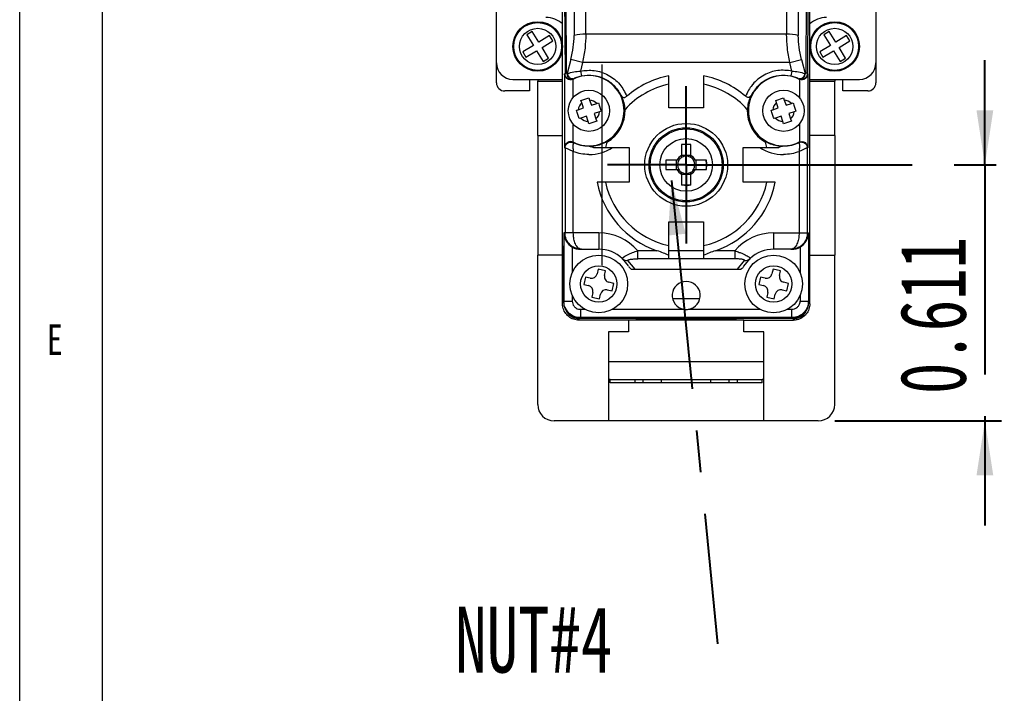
# Paper-space layout '시트2_ENG' of a CAD drawing. Header units: inches. Extents: x 0.2 to 16.3, y 0.2 to 11.5.
# Drawn here: x 0.197 to 2.54, y 2.059 to 3.667 of the extents above; entities that cross this region are included whole.
import ezdxf

# ---------------------------------------------------------------- set-up
doc = ezdxf.new("R2010")
doc.units = ezdxf.units.IN
doc.header["$MEASUREMENT"] = 0
doc.linetypes.add('CENTERX2', pattern=[0.8, 0.5, -0.1, 0.1, -0.1])
doc.layers.add('CENTER_LINE', color=7, linetype='CENTERX2')
doc.styles.add('SLDTEXTSTYLE0', font='TXT', dxfattribs={"width": 0.7})
doc.styles.add('SLDTEXTSTYLE2', font='TXT', dxfattribs={"width": 0.75})
doc.dimstyles.new('SLDDIMSTYLE4', dxfattribs={"dimtxt": 0.15748, "dimasz": 0.13, "dimexe": 0, "dimexo": 0.0625, "dimgap": 0.03937, "dimtad": 1, "dimdec": 3, "dimrnd": 1e-09, "dimdsep": 46, "dimtxsty": 'SLDTEXTSTYLE0', "dimsah": 1, "dimcen": 0.09, "dimadec": 0, "dimazin": 2, "dimtfac": 1, "dimtdec": 3, "dimtmove": 0, "dimatfit": 0, "dimfxl": 1, "dimfrac": 2, "dimtolj": 1, "dimtzin": 12, "dimarcsym": 0})
doc.dimstyles.new('SLDDIMSTYLE9', dxfattribs={"dimtxt": 0.18, "dimasz": 0.13, "dimexe": 0, "dimexo": 0.0625, "dimgap": 0, "dimtad": 0, "dimtih": 1, "dimtoh": 1, "dimdec": 0, "dimrnd": 1e-09, "dimzin": 0, "dimdsep": 46, "dimtxsty": 'Standard', "dimsah": 1, "dimcen": 0.09, "dimadec": 0, "dimazin": 0, "dimtfac": 0.13, "dimtdec": 0, "dimtofl": 0, "dimtmove": 0, "dimatfit": 3, "dimfxl": 1, "dimfrac": 2, "dimtolj": 1, "dimtzin": 0, "dimarcsym": 0})

# ---------------------------------------------------------------- blocks, each defined once
blk = doc.blocks.new('_D_68')
at = {"layer": 'CENTER_LINE'}
for p, q in [((2.5002, 3.3203), (2.5002, 3.5703)), ((1.8268, 3.3203), (2.5395, 3.3203)), ((2.5002, 3.3203), (2.5002, 2.7092)), ((2.1418, 2.7092), (2.5395, 2.7092)), ((2.5002, 2.7092), (2.5002, 2.4592))]:
    blk.add_line(p, q, dxfattribs=at)
for points in [[(2.5002, 3.3203), (2.5202, 3.4503), (2.4802, 3.4503)], [(2.5002, 2.7092), (2.4802, 2.5792), (2.5202, 2.5792)]]:
    blk.add_solid(points, dxfattribs=at)
at = {"layer": 'CENTER_LINE', "insert": (2.2972, 2.7733), "char_height": 0.15748, "attachment_point": 1, "rotation": 90, "style": 'SLDTEXTSTYLE0'}
blk.add_mtext('0.611', dxfattribs=at)
blk = doc.blocks.new('SW_NOTE_0_21')
at = {"layer": 'CENTER_LINE', "color": 0, "insert": (-0.6262, 0.0893), "char_height": 0.15748, "attachment_point": 1, "style": 'SLDTEXTSTYLE0'}
blk.add_mtext('NUT#4', dxfattribs=at)
blk = doc.blocks.new('SW_CENTERMARKSYMBOL_19')
at = {"layer": 'CENTER_LINE', "color": 0}
for p, q in [((0, 0.0984), (0, 0.188)), ((0, 0), (0, 0.0984)), ((-0.0984, 0), (-0.188, 0)), ((0, 0), (-0.0984, 0)), ((0, 0), (0, -0.0984)), ((0, 0), (0.0984, 0)), ((0.0984, 0), (0.188, 0)), ((0, -0.0984), (0, -0.188))]:
    blk.add_line(p, q, dxfattribs=at)

psp = doc.layouts.new('시트2_ENG')

# ---------------------------------------------------------------- linework, layer by layer
at = {"color": 7, "linetype": 'Continuous', "lineweight": 18}
for p, q in [((0.1969, 11.4961), (0.1969, 0.1969)), ((0.3937, 11.2992), (0.3937, 0.3937)), ((1.5478, 3.6321), (1.5478, 3.8662)), ((2.027, 3.8662), (2.027, 3.6321)), ((1.4925, 3.1266), (1.4925, 3.8628)), ((1.4968, 3.855), (1.4983, 3.5379)), ((1.5017, 3.54), (1.5003, 3.8571)), ((1.52, 3.8622), (1.52, 3.6291)), ((2.0549, 3.8622), (2.0549, 3.6291)), ((2.0746, 3.8571), (2.0731, 3.54)), ((2.0781, 3.855), (2.0766, 3.5379)), ((2.0825, 3.1266), (2.0825, 3.7167)), ((1.3347, 3.5636), (1.3347, 3.6915)), ((2.2402, 3.6915), (2.2402, 3.5636)), ((1.4199, 3.6387), (1.4072, 3.6309)), ((1.4356, 3.6132), (1.4199, 3.6387)), ((2.027, 3.6321), (1.5478, 3.6321)), ((2.1286, 3.6387), (2.1159, 3.6309)), ((2.1442, 3.6132), (2.1286, 3.6387)), ((1.4072, 3.6309), (1.4228, 3.6054)), ((1.4611, 3.6289), (1.4356, 3.6132)), ((1.4434, 3.6005), (1.4689, 3.6161)), ((1.4689, 3.6161), (1.4611, 3.6289)), ((2.1159, 3.6309), (2.1315, 3.6054)), ((2.1698, 3.6289), (2.1442, 3.6132)), ((2.1521, 3.6005), (2.1776, 3.6161)), ((2.1776, 3.6161), (2.1698, 3.6289)), ((1.4228, 3.6054), (1.3973, 3.5898)), ((1.3973, 3.5898), (1.4051, 3.577)), ((1.4051, 3.577), (1.4306, 3.5927)), ((1.4306, 3.5927), (1.4463, 3.5671)), ((1.459, 3.575), (1.4434, 3.6005)), ((2.1315, 3.6054), (2.106, 3.5898)), ((2.106, 3.5898), (2.1138, 3.577)), ((2.1138, 3.577), (2.1393, 3.5927)), ((2.1393, 3.5927), (2.1549, 3.5671)), ((2.1677, 3.575), (2.1521, 3.6005)), ((1.3347, 3.5163), (1.3347, 3.5636)), ((1.4463, 3.5671), (1.459, 3.575)), ((1.5125, 3.5721), (1.5038, 3.5383)), ((1.5403, 3.5649), (1.5125, 3.5721)), ((1.5403, 3.5649), (1.535, 3.5442)), ((2.0345, 3.5649), (1.5403, 3.5649)), ((2.0345, 3.5649), (2.0624, 3.5721)), ((2.0399, 3.5442), (2.0345, 3.5649)), ((2.0624, 3.5721), (2.0711, 3.5383)), ((2.1549, 3.5671), (2.1677, 3.575)), ((2.2402, 3.5636), (2.2402, 3.5163)), ((1.4983, 3.5379), (1.497, 3.5379)), ((1.497, 3.5379), (1.497, 3.3611)), ((1.5038, 3.5383), (1.5044, 3.5385)), ((1.535, 3.5442), (1.5374, 3.5327)), ((2.0399, 3.5442), (2.0374, 3.5327)), ((2.0711, 3.5383), (2.0705, 3.5385)), ((2.0766, 3.5379), (2.0779, 3.5379)), ((2.0779, 3.5379), (2.0779, 3.3611)), ((1.3741, 3.5242), (1.4925, 3.5242)), ((1.4134, 3.5242), (1.4134, 3.4966)), ((1.4331, 3.5242), (1.4331, 3.5203)), ((1.4331, 3.3903), (1.4331, 3.5203)), ((1.4331, 3.5203), (1.4922, 3.5203)), ((1.4922, 3.4966), (1.4922, 3.5203)), ((1.4925, 3.5203), (1.4922, 3.5203)), ((1.4922, 3.3609), (1.4922, 3.5164)), ((1.4922, 3.5164), (1.4925, 3.5164)), ((1.5178, 3.5257), (1.5139, 3.5245)), ((1.5182, 3.5248), (1.5178, 3.5257)), ((1.7461, 3.5127), (1.7461, 3.5328)), ((1.8288, 3.5328), (1.8288, 3.5127)), ((2.0571, 3.5257), (2.0566, 3.5248)), ((2.061, 3.5245), (2.0571, 3.5257)), ((2.0825, 3.5242), (2.2008, 3.5242)), ((2.0827, 3.5203), (2.0825, 3.5203)), ((2.0827, 3.5164), (2.0825, 3.5164)), ((2.0827, 3.4966), (2.0827, 3.5203)), ((2.0827, 3.5203), (2.1418, 3.5203)), ((2.0827, 3.3609), (2.0827, 3.5164)), ((2.1418, 3.5242), (2.1418, 3.5203)), ((2.1418, 3.3903), (2.1418, 3.5203)), ((2.1615, 3.4966), (2.1615, 3.5242)), ((1.4134, 3.4966), (1.3544, 3.4966)), ((1.7461, 3.4561), (1.7461, 3.5127)), ((1.8288, 3.5127), (1.8288, 3.4561)), ((2.2205, 3.4966), (2.1615, 3.4966)), ((1.5364, 3.4743), (1.5551, 3.4805)), ((1.5383, 3.4687), (1.5364, 3.4743)), ((1.5425, 3.4562), (1.5383, 3.4687)), ((1.5551, 3.4805), (1.557, 3.4749)), ((1.557, 3.4749), (1.5611, 3.4625)), ((1.5739, 3.4668), (1.5779, 3.4681)), ((2.001, 3.4743), (2.0197, 3.4805)), ((2.0029, 3.4687), (2.001, 3.4743)), ((2.007, 3.4562), (2.0029, 3.4687)), ((2.0197, 3.4805), (2.0215, 3.4749)), ((2.0215, 3.4749), (2.0257, 3.4625)), ((2.0385, 3.4668), (2.0425, 3.4681)), ((1.5257, 3.4506), (1.5297, 3.4519)), ((1.5297, 3.4519), (1.5425, 3.4562)), ((1.5611, 3.4625), (1.5739, 3.4668)), ((1.5806, 3.4468), (1.5678, 3.4426)), ((1.5846, 3.4482), (1.5806, 3.4468)), ((1.6407, 3.4515), (1.6417, 3.4526)), ((1.8288, 3.4561), (1.7461, 3.4561)), ((1.9331, 3.4526), (1.9341, 3.4515)), ((1.9903, 3.4506), (1.9943, 3.4519)), ((1.9943, 3.4519), (2.007, 3.4562)), ((2.0257, 3.4625), (2.0385, 3.4668)), ((2.0452, 3.4468), (2.0324, 3.4426)), ((2.0492, 3.4482), (2.0452, 3.4468)), ((1.5364, 3.432), (1.5324, 3.4307)), ((1.5492, 3.4363), (1.5364, 3.432)), ((1.5533, 3.4239), (1.5492, 3.4363)), ((1.5552, 3.4183), (1.5533, 3.4239)), ((1.5739, 3.4245), (1.5552, 3.4183)), ((1.5678, 3.4426), (1.572, 3.4301)), ((1.572, 3.4301), (1.5739, 3.4245)), ((2.0009, 3.432), (1.997, 3.4307)), ((2.0137, 3.4363), (2.0009, 3.432)), ((2.0179, 3.4239), (2.0137, 3.4363)), ((2.0198, 3.4183), (2.0179, 3.4239)), ((2.0384, 3.4245), (2.0198, 3.4183)), ((2.0324, 3.4426), (2.0366, 3.4301)), ((2.0366, 3.4301), (2.0384, 3.4245)), ((1.4331, 3.3903), (1.4922, 3.3903)), ((1.4331, 3.3903), (1.4331, 3.1049)), ((1.5178, 3.3732), (1.5182, 3.3741)), ((1.5981, 3.3743), (1.5986, 3.3757)), ((1.9763, 3.3757), (1.9767, 3.3743)), ((2.0566, 3.3741), (2.0571, 3.3732)), ((2.1418, 3.3903), (2.0827, 3.3903)), ((2.1418, 3.3903), (2.1418, 3.1049)), ((1.4922, 3.1483), (1.4922, 3.3609)), ((1.497, 3.3611), (1.4984, 3.3611)), ((1.4984, 3.3611), (1.4984, 3.1581)), ((1.518, 3.1581), (1.518, 3.3517)), ((1.5558, 3.3646), (1.5552, 3.3646)), ((1.5665, 3.3616), (1.595, 3.3616)), ((1.595, 3.3616), (1.6516, 3.3616)), ((1.6516, 3.3616), (1.6516, 3.2789)), ((1.7874, 3.3689), (1.7762, 3.3688)), ((1.7762, 3.3688), (1.7762, 3.3422)), ((1.7987, 3.3688), (1.7874, 3.3689)), ((1.7987, 3.3422), (1.7987, 3.3688)), ((1.9233, 3.3616), (1.9799, 3.3616)), ((1.9233, 3.2789), (1.9233, 3.3616)), ((1.9799, 3.3616), (2.0083, 3.3616)), ((2.0197, 3.3646), (2.0191, 3.3646)), ((2.0568, 3.3517), (2.0568, 3.1581)), ((2.0765, 3.3611), (2.0765, 3.1581)), ((2.0779, 3.3611), (2.0765, 3.3611)), ((2.0827, 3.1483), (2.0827, 3.3609)), ((1.7655, 3.3315), (1.7389, 3.3315)), ((1.7389, 3.3315), (1.7389, 3.309)), ((1.7641, 3.309), (1.7641, 3.3315)), ((1.7762, 3.3436), (1.7987, 3.3436)), ((1.836, 3.3315), (1.8094, 3.3315)), ((1.8107, 3.3315), (1.8107, 3.309)), ((1.836, 3.309), (1.836, 3.3315)), ((1.7389, 3.309), (1.7655, 3.309)), ((1.8094, 3.309), (1.836, 3.309)), ((1.7762, 3.2983), (1.7762, 3.2717)), ((1.7987, 3.297), (1.7762, 3.297)), ((1.7987, 3.2717), (1.7987, 3.2983)), ((1.595, 3.2789), (1.5749, 3.2789)), ((1.6516, 3.2789), (1.595, 3.2789)), ((1.7874, 3.2716), (1.7762, 3.2717)), ((1.7987, 3.2717), (1.7874, 3.2716)), ((1.9799, 3.2789), (1.9233, 3.2789)), ((2, 3.2789), (1.9799, 3.2789)), ((1.7461, 3.1278), (1.7461, 3.1844)), ((1.7461, 3.1844), (1.8288, 3.1844)), ((1.8288, 3.1844), (1.8288, 3.1278)), ((1.4922, 3.1483), (1.4923, 3.1483)), ((1.4923, 2.9888), (1.4923, 3.1483)), ((1.4984, 3.1581), (1.4957, 3.1581)), ((1.4957, 3.1581), (1.4957, 2.9949)), ((1.5788, 3.1581), (1.518, 3.1581)), ((1.5788, 3.1581), (1.5788, 3.1188)), ((1.9961, 3.1581), (2.0568, 3.1581)), ((1.9961, 3.1581), (1.9961, 3.1188)), ((2.0568, 3.1581), (2.0765, 3.1581)), ((2.0765, 3.1581), (2.0792, 3.1581)), ((2.0792, 3.1581), (2.0792, 2.9949)), ((2.0826, 3.1483), (2.0827, 3.1483)), ((2.0826, 2.9888), (2.0826, 3.1483)), ((1.4925, 3.1266), (1.4944, 3.1266)), ((1.4944, 3.1266), (1.4944, 2.9937)), ((1.5157, 3.1241), (1.5157, 3.0637)), ((1.5354, 3.1188), (1.5374, 3.1188)), ((1.5374, 3.1188), (1.5788, 3.1188)), ((1.7461, 3.1044), (1.7461, 3.1278)), ((1.8288, 3.1278), (1.8288, 3.1044)), ((2.0375, 3.1188), (1.9961, 3.1188)), ((2.0375, 3.1188), (2.0395, 3.1188)), ((2.0592, 3.1241), (2.0592, 3.0637)), ((2.0804, 3.1266), (2.0825, 3.1266)), ((2.0804, 2.9937), (2.0804, 3.1266)), ((1.4923, 3.1049), (1.4331, 3.1049)), ((1.4331, 2.7486), (1.4331, 3.1049)), ((1.6349, 3.0968), (1.6492, 3.0792)), ((1.7178, 3.1152), (1.6717, 3.1152)), ((1.6717, 3.0959), (1.6717, 3.1152)), ((1.7461, 3.0959), (1.6717, 3.0959)), ((1.8288, 3.1152), (1.7461, 3.1152)), ((1.7461, 3.0959), (1.7461, 3.1044)), ((1.8288, 3.0959), (1.7461, 3.0959)), ((1.8288, 3.1044), (1.8288, 3.0959)), ((1.9032, 3.0959), (1.8288, 3.0959)), ((1.9032, 3.1152), (1.8571, 3.1152)), ((1.9032, 3.1152), (1.9032, 3.0959)), ((1.9251, 3.0784), (1.94, 3.0968)), ((2.0826, 3.1049), (2.1418, 3.1049)), ((2.1418, 2.7486), (2.1418, 3.1049)), ((1.5773, 3.0716), (1.5748, 3.0604)), ((1.5952, 3.0676), (1.5773, 3.0716)), ((1.6653, 3.0715), (1.6482, 3.092)), ((1.6653, 3.0715), (1.9096, 3.0715)), ((1.9096, 3.0715), (1.9266, 3.092)), ((1.9946, 3.0716), (1.9921, 3.0604)), ((2.0125, 3.0676), (1.9946, 3.0716)), ((1.5471, 3.0524), (1.5432, 3.0345)), ((1.5583, 3.05), (1.5471, 3.0524)), ((1.5927, 3.0564), (1.5952, 3.0676)), ((1.9645, 3.0524), (1.9605, 3.0345)), ((1.9757, 3.05), (1.9645, 3.0524)), ((2.01, 3.0564), (2.0125, 3.0676)), ((1.5432, 3.0345), (1.5544, 3.032)), ((1.5992, 3.0221), (1.6104, 3.0196)), ((1.6144, 3.0375), (1.6032, 3.04)), ((1.6104, 3.0196), (1.6144, 3.0375)), ((1.9605, 3.0345), (1.9717, 3.032)), ((2.0165, 3.0221), (2.0277, 3.0196)), ((2.0317, 3.0375), (2.0205, 3.04)), ((2.0277, 3.0196), (2.0317, 3.0375)), ((1.5157, 3.0083), (1.5157, 2.9949)), ((1.5648, 3.0156), (1.5623, 3.0044)), ((1.5623, 3.0044), (1.5803, 3.0004)), ((1.5803, 3.0004), (1.5828, 3.0116)), ((1.8199, 3.0006), (1.7549, 3.0006)), ((1.9822, 3.0156), (1.9797, 3.0044)), ((1.9797, 3.0044), (1.9976, 3.0004)), ((1.9976, 3.0004), (2.0001, 3.0116)), ((2.0592, 3.0083), (2.0592, 2.9949)), ((1.4957, 2.9949), (1.4944, 2.9937)), ((1.4957, 2.9949), (1.5157, 2.9949)), ((1.535, 2.9756), (1.5457, 2.9756)), ((1.535, 2.9756), (1.535, 2.9556)), ((1.6119, 2.9756), (1.7816, 2.9756)), ((1.7932, 2.9756), (1.963, 2.9756)), ((2.0292, 2.9756), (2.0398, 2.9756)), ((2.0398, 2.9556), (2.0398, 2.9756)), ((2.0592, 2.9949), (2.0792, 2.9949)), ((2.0792, 2.9949), (2.0804, 2.9937)), ((1.6674, 2.9535), (1.5315, 2.9535)), ((1.535, 2.9556), (1.5338, 2.9543)), ((1.5338, 2.9543), (1.6693, 2.9543)), ((2.0398, 2.9556), (1.535, 2.9556)), ((1.6674, 2.9543), (1.6674, 2.9535)), ((1.6674, 2.953), (1.6674, 2.9535)), ((1.9075, 2.953), (1.6674, 2.953)), ((1.6693, 2.9543), (1.6693, 2.9534)), ((1.6693, 2.9534), (1.9055, 2.9534)), ((2.0411, 2.9543), (1.9055, 2.9543)), ((1.9055, 2.9534), (1.9055, 2.9543)), ((1.9075, 2.9543), (1.9075, 2.9535)), ((2.0433, 2.9535), (1.9075, 2.9535)), ((1.9075, 2.953), (1.9075, 2.9535)), ((2.0398, 2.9556), (2.0411, 2.9543)), ((1.6496, 2.9496), (1.5315, 2.9496)), ((1.6496, 2.9501), (1.9252, 2.9501)), ((1.6496, 2.9496), (1.6496, 2.9501)), ((1.6496, 2.9496), (1.6496, 2.9218)), ((1.9252, 2.9496), (1.9252, 2.9501)), ((1.9252, 2.9218), (1.9252, 2.9496)), ((1.9252, 2.9496), (2.0433, 2.9496)), ((1.6496, 2.9218), (1.6024, 2.9218)), ((1.6024, 2.9218), (1.6024, 2.7092)), ((1.9725, 2.9218), (1.9252, 2.9218)), ((1.9725, 2.7092), (1.9725, 2.9218)), ((1.6024, 2.851), (1.9725, 2.851)), ((1.6063, 2.8077), (1.6024, 2.8077)), ((1.6063, 2.7998), (1.6063, 2.8077)), ((1.6063, 2.8077), (1.6654, 2.8077)), ((1.9685, 2.7998), (1.6063, 2.7998)), ((1.6654, 2.8077), (1.6851, 2.8077)), ((1.6851, 2.7998), (1.6851, 2.8077)), ((1.6851, 2.8077), (1.7284, 2.8077)), ((1.7284, 2.7998), (1.7284, 2.8077)), ((1.7284, 2.8077), (1.8465, 2.8077)), ((1.8465, 2.7998), (1.8465, 2.8077)), ((1.8465, 2.8077), (1.8898, 2.8077)), ((1.8898, 2.7998), (1.8898, 2.8077)), ((1.8898, 2.8077), (1.9095, 2.8077)), ((1.9095, 2.8077), (1.9685, 2.8077)), ((1.9725, 2.8077), (1.9685, 2.8077)), ((1.9685, 2.7998), (1.9685, 2.8077)), ((1.6024, 2.7092), (1.4725, 2.7092)), ((1.9725, 2.7092), (1.6024, 2.7092)), ((2.1024, 2.7092), (1.9725, 2.7092))]:
    psp.add_line(p, q, dxfattribs=at)
at = {"color": 8, "linetype": 'Continuous', "lineweight": 18}
for p, q in [((1.5139, 3.5245), (1.512, 3.5244)), ((1.5167, 3.5242), (1.5167, 3.4801)), ((2.0582, 3.5242), (2.0582, 3.4801)), ((2.0628, 3.5245), (2.061, 3.5245)), ((1.5167, 3.4187), (1.5167, 3.3748)), ((2.0582, 3.4187), (2.0582, 3.3748)), ((1.6654, 2.7998), (1.6654, 2.8077)), ((1.9095, 2.7998), (1.9095, 2.8077))]:
    psp.add_line(p, q, dxfattribs=at)
at = {"color": 7, "linetype": 'Continuous', "lineweight": 18}
for centre, radius in [((1.4331, 3.6029), 0.0591), ((1.4331, 3.6029), 0.0571), ((2.1418, 3.6029), 0.0591), ((2.1418, 3.6029), 0.0571), ((1.4331, 3.6029), 0.0433), ((2.1418, 3.6029), 0.0433), ((1.5552, 3.4494), 0.0492), ((2.0197, 3.4494), 0.0492), ((1.7874, 3.3203), 0.0988), ((1.7874, 3.3203), 0.0886), ((1.7874, 3.3203), 0.0859), ((1.7874, 3.3203), 0.0629), ((1.5788, 3.036), 0.0689), ((1.9961, 3.036), 0.0689), ((1.5788, 3.036), 0.0433), ((1.9961, 3.036), 0.0433)]:
    psp.add_circle(centre, radius, dxfattribs=at)
for centre, radius, start, end in [((1.4528, 3.6128), 0.0591, 47.7408, 90), ((2.1221, 3.6128), 0.0591, 90, 132.0792), ((1.5463, 3.5156), 0.1165, 89.2196, 103.0186), ((2.0286, 3.5156), 0.1165, 76.9814, 90.7804), ((1.3741, 3.5636), 0.0394, 180, 270), ((2.2008, 3.5636), 0.0394, 270, 0), ((1.502, 3.5358), 0.00419, 92.8684, 151.1559), ((2.0729, 3.5358), 0.00419, 28.8451, 87.1312), ((1.3544, 3.5163), 0.0197, 180, 270), ((1.5118, 3.5379), 0.0145, 289.3449, 296.1039), ((1.5552, 3.4495), 0.0839, 243.8961, 116.1039), ((1.7874, 3.3203), 0.2165, 101.0058, 130.8906), ((1.7874, 3.3203), 0.2165, 49.1094, 78.9942), ((2.0197, 3.4495), 0.0839, 63.8961, 296.1039), ((2.063, 3.5379), 0.0145, 243.8961, 250.6551), ((2.2205, 3.5163), 0.0197, 270, 0), ((1.7874, 3.3203), 0.1969, 102.1224, 137.7437), ((1.7874, 3.3203), 0.1969, 42.2563, 77.8776), ((1.5552, 3.4494), 0.0256, 131.159, 174.2859), ((1.5552, 3.4494), 0.0256, 42.7923, 85.9192), ((2.0197, 3.4494), 0.0256, 131.159, 174.2859), ((2.0197, 3.4494), 0.0256, 42.7923, 85.9192), ((1.5552, 3.4494), 0.0256, 311.159, 354.2859), ((1.5552, 3.4495), 0.0866, 299.7417, 2.0825), ((2.0197, 3.4495), 0.0866, 177.9175, 240.2583), ((2.0197, 3.4494), 0.0256, 311.159, 354.2859), ((1.5552, 3.4494), 0.0256, 222.7923, 265.9192), ((2.0197, 3.4494), 0.0256, 222.7923, 265.9192), ((1.5118, 3.3611), 0.0145, 63.8961, 70.6551), ((1.7874, 3.3203), 0.1969, 164.0804, 167.8776), ((1.7874, 3.3203), 0.1969, 12.1224, 15.9196), ((2.063, 3.3611), 0.0145, 109.3449, 116.1039), ((1.5552, 3.4495), 0.1046, 270, 302.85), ((2.0197, 3.4495), 0.1046, 237.15, 270), ((1.7874, 3.3203), 0.0247, 117.1428, 152.8572), ((1.7874, 3.3203), 0.0209, 147.3354, 212.6646), ((1.7874, 3.3203), 0.0209, 122.6646, 147.3354), ((1.7874, 3.3203), 0.0209, 57.3354, 122.6646), ((1.7874, 3.3203), 0.0247, 27.1428, 62.8572), ((1.7874, 3.3203), 0.0209, 32.6646, 57.3354), ((1.7874, 3.3203), 0.0209, 327.3354, 32.6646), ((1.7874, 3.3203), 0.0247, 207.1428, 242.8572), ((1.7874, 3.3203), 0.0209, 212.6646, 237.3354), ((1.7874, 3.3203), 0.0247, 297.1428, 332.8572), ((1.7874, 3.3203), 0.0209, 302.6646, 327.3354), ((1.7874, 3.3203), 0.0209, 237.3354, 302.6646), ((1.7874, 3.3203), 0.2165, 191.0058, 251.2406), ((1.7874, 3.3203), 0.1969, 192.1224, 257.8776), ((1.7874, 3.3203), 0.1969, 282.1224, 347.8776), ((1.7874, 3.3203), 0.2165, 288.7594, 348.9942), ((1.5788, 3.0361), 0.122, 40.4177, 90), ((1.9961, 3.0361), 0.122, 90, 139.5823), ((1.5788, 3.0361), 0.0827, 47.2715, 90), ((1.9961, 3.0361), 0.0827, 90, 132.7285), ((1.6474, 3.1105), 0.0185, 227.4768, 272.6664), ((1.9275, 3.1105), 0.0185, 267.3336, 312.5232), ((1.5613, 3.0634), 0.0138, 257.4821, 347.4821), ((1.6062, 3.0534), 0.0138, 167.4821, 257.4821), ((1.9787, 3.0634), 0.0138, 257.4821, 347.4821), ((2.0235, 3.0534), 0.0138, 167.4821, 257.4821), ((1.5514, 3.0186), 0.0138, 347.4821, 77.4821), ((1.5962, 3.0086), 0.0138, 77.4821, 167.4821), ((1.7874, 3.0085), 0.0335, 279.9708, 260.0292), ((1.9687, 3.0186), 0.0138, 347.4821, 77.4821), ((2.0135, 3.0086), 0.0138, 77.4821, 167.4821), ((1.7874, 3.0085), 0.0335, 260.0292, 279.9708), ((1.4725, 2.7486), 0.0394, 180, 270), ((2.1024, 2.7486), 0.0394, 270, 0)]:
    psp.add_arc(centre, radius, start, end, dxfattribs=at)
for centre, major_axis, ratio, start_param, end_param in [((1.5357, 3.1581), (0.0401, 0), 0.982697, 3.141593, 4.188702), ((2.0391, 3.1581), (0.0401, 0), 0.982697, 5.236076, 6.283185), ((1.5354, 3.1581), (-0.0394, 0), 0.999848, 1.04711, 1.570796), ((2.0395, 3.1581), (-0.0394, 0), 0.999848, 1.570796, 2.094483), ((1.5338, 2.9937), (0.0278, 0.0278), 0.999695, 2.356347, 3.926839), ((2.0411, 2.9937), (0.0278, -0.0278), 0.999695, 5.497939, 7.068431)]:
    psp.add_ellipse(centre, major_axis=major_axis, ratio=ratio, start_param=start_param, end_param=end_param, dxfattribs=at)
for points, knots in [([(1.5478, 3.6321), (1.5475, 3.6211), (1.5469, 3.5987), (1.5425, 3.5762), (1.5403, 3.5649)], [0, 0, 0, 0, 0.495576, 1, 1, 1, 1]), ([(2.0345, 3.5649), (2.0324, 3.5762), (2.028, 3.5987), (2.0274, 3.6211), (2.027, 3.6321)], [0, 0, 0, 0, 0.504417, 1, 1, 1, 1]), ([(1.5125, 3.5721), (1.5147, 3.5817), (1.519, 3.6007), (1.5197, 3.6197), (1.52, 3.6291)], [0, 0, 0, 0, 0.504154, 1, 1, 1, 1]), ([(2.0624, 3.5721), (2.0602, 3.5817), (2.0558, 3.6007), (2.0552, 3.6197), (2.0549, 3.6291)], [0, 0, 0, 0, 0.504153, 1, 1, 1, 1]), ([(1.5167, 3.5242), (1.5153, 3.5238), (1.5126, 3.5231), (1.5086, 3.5235), (1.5044, 3.525), (1.5002, 3.5283), (1.4976, 3.5329), (1.497, 3.5364), (1.497, 3.5378), (1.497, 3.5379)], [0, 0, 0, 0, 0.117763, 0.235394, 0.357437, 0.547783, 0.812584, 0.994967, 1, 1, 1, 1]), ([(1.512, 3.5244), (1.5117, 3.5244), (1.5104, 3.5243), (1.5081, 3.5248), (1.5054, 3.5259), (1.5029, 3.5275), (1.5009, 3.5297), (1.4994, 3.5322), (1.4985, 3.535), (1.4984, 3.5369), (1.4983, 3.5379)], [0, 0, 0, 0, 0.048473, 0.185416, 0.322525, 0.459803, 0.595659, 0.730926, 0.865681, 1, 1, 1, 1]), ([(1.5017, 3.54), (1.5018, 3.5399), (1.5018, 3.5396), (1.502, 3.5391), (1.5024, 3.5387), (1.503, 3.5383), (1.5035, 3.5383), (1.5038, 3.5383)], [0, 0, 0, 0, 0.105787, 0.213994, 0.459109, 0.727072, 1, 1, 1, 1]), ([(1.5139, 3.5245), (1.5133, 3.5245), (1.5121, 3.5244), (1.5102, 3.5251), (1.5083, 3.5263), (1.5066, 3.5282), (1.5052, 3.5306), (1.5043, 3.5332), (1.5038, 3.5358), (1.5038, 3.5375), (1.5038, 3.5383)], [0, 0, 0, 0, 0.1131826, 0.235918, 0.3659643, 0.5, 0.6340357, 0.764082, 0.8868174, 1, 1, 1, 1]), ([(1.5044, 3.5385), (1.5092, 3.5398), (1.5183, 3.5424), (1.5296, 3.5436), (1.535, 3.5442)], [0, 0, 0, 0, 0.529808, 1, 1, 1, 1]), ([(1.5178, 3.5257), (1.5173, 3.5256), (1.5162, 3.5252), (1.5142, 3.5254), (1.512, 3.5264), (1.5097, 3.5281), (1.5077, 3.5305), (1.5061, 3.5332), (1.5049, 3.5359), (1.5046, 3.5376), (1.5044, 3.5385)], [0, 0, 0, 0, 0.110626, 0.23271, 0.363836, 0.5, 0.636164, 0.76729, 0.889374, 1, 1, 1, 1]), ([(1.535, 3.5442), (1.546, 3.5455), (1.5689, 3.548), (1.6024, 3.5363), (1.6304, 3.5145), (1.6407, 3.4939), (1.6457, 3.484)], [0, 0, 0, 0, 0.2419925, 0.5, 0.7580075, 1, 1, 1, 1]), ([(2.0399, 3.5442), (2.0285, 3.5455), (2.0056, 3.5479), (1.9721, 3.5361), (1.9536, 3.5213), (1.9455, 3.5117), (1.9419, 3.5074), (1.9355, 3.4984), (1.9314, 3.489), (1.9292, 3.484)], [0, 0, 0, 0, 0.249763, 0.499526, 0.757284, 0.759303, 0.774969, 0.878706, 1, 1, 1, 1]), ([(2.0399, 3.5442), (2.0452, 3.5436), (2.0566, 3.5424), (2.0657, 3.5398), (2.0705, 3.5385)], [0, 0, 0, 0, 0.470945, 1, 1, 1, 1]), ([(2.0705, 3.5385), (2.0703, 3.5376), (2.0699, 3.5359), (2.0688, 3.5332), (2.0672, 3.5305), (2.0652, 3.5281), (2.0629, 3.5264), (2.0607, 3.5254), (2.0587, 3.5252), (2.0576, 3.5256), (2.0571, 3.5257)], [0, 0, 0, 0, 0.110626, 0.23271, 0.363836, 0.5, 0.636164, 0.76729, 0.889374, 1, 1, 1, 1]), ([(2.0779, 3.5379), (2.0779, 3.5378), (2.0779, 3.5364), (2.0773, 3.5329), (2.0747, 3.5283), (2.0705, 3.525), (2.0663, 3.5235), (2.0622, 3.5231), (2.0596, 3.5238), (2.0582, 3.5242)], [0, 0, 0, 0, 0.005034, 0.187416, 0.452217, 0.642563, 0.764606, 0.882237, 1, 1, 1, 1]), ([(2.061, 3.5245), (2.0616, 3.5245), (2.0628, 3.5244), (2.0648, 3.5251), (2.0667, 3.5264), (2.0684, 3.5284), (2.0698, 3.5308), (2.0707, 3.5334), (2.0711, 3.5359), (2.0711, 3.5376), (2.0711, 3.5383)], [0, 0, 0, 0, 0.118146, 0.244995, 0.37775, 0.512674, 0.645653, 0.772913, 0.891593, 1, 1, 1, 1]), ([(2.0766, 3.5379), (2.0764, 3.5362), (2.0761, 3.5336), (2.0744, 3.5304), (2.0727, 3.5282), (2.0704, 3.5264), (2.0679, 3.5252), (2.0653, 3.5244), (2.0637, 3.5245), (2.0628, 3.5245)], [0, 0, 0, 0, 0.2307557, 0.3608452, 0.5004499, 0.6194358, 0.7738277, 0.8853372, 1, 1, 1, 1]), ([(2.0731, 3.54), (2.0731, 3.5399), (2.0731, 3.5396), (2.0729, 3.5391), (2.0725, 3.5387), (2.0719, 3.5383), (2.0714, 3.5383), (2.0711, 3.5383)], [0, 0, 0, 0, 0.107272, 0.216266, 0.463262, 0.73307, 1, 1, 1, 1]), ([(1.5178, 3.5257), (1.5206, 3.5271), (1.5249, 3.5291), (1.532, 3.5314), (1.5356, 3.5323), (1.5374, 3.5327)], [0, 0, 0, 0, 0.50598, 0.757681, 1, 1, 1, 1]), ([(1.5374, 3.5327), (1.5468, 3.5338), (1.5656, 3.5359), (1.593, 3.5272), (1.6167, 3.511), (1.6266, 3.4949), (1.6316, 3.4868)], [0, 0, 0, 0, 0.25, 0.5, 0.75, 1, 1, 1, 1]), ([(1.9433, 3.4868), (1.9482, 3.4949), (1.9581, 3.511), (1.9819, 3.5272), (2.0093, 3.5359), (2.028, 3.5338), (2.0374, 3.5327)], [0, 0, 0, 0, 0.25, 0.5, 0.75, 1, 1, 1, 1]), ([(2.0374, 3.5327), (2.0392, 3.5323), (2.0429, 3.5314), (2.0499, 3.5291), (2.0542, 3.5271), (2.0571, 3.5257)], [0, 0, 0, 0, 0.2423835, 0.4941573, 1, 1, 1, 1]), ([(1.6316, 3.4868), (1.6336, 3.4822), (1.6378, 3.4728), (1.6402, 3.4605), (1.6407, 3.4531), (1.6407, 3.4515)], [0, 0, 0, 0, 0.433854, 0.877719, 1, 1, 1, 1]), ([(1.6316, 3.4868), (1.6326, 3.4852), (1.6342, 3.4828), (1.6376, 3.4813), (1.6405, 3.4812), (1.6434, 3.4822), (1.6449, 3.4834), (1.6457, 3.484)], [0, 0, 0, 0, 0.381572, 0.550126, 0.720262, 0.867847, 1, 1, 1, 1]), ([(1.9433, 3.4868), (1.9422, 3.4852), (1.9407, 3.4828), (1.9373, 3.4813), (1.9344, 3.4812), (1.9315, 3.4822), (1.9299, 3.4834), (1.9292, 3.484)], [0, 0, 0, 0, 0.381547, 0.550115, 0.720266, 0.867861, 1, 1, 1, 1]), ([(1.9341, 3.4515), (1.9347, 3.4572), (1.9358, 3.4686), (1.9399, 3.4798), (1.9427, 3.4857), (1.9433, 3.4868)], [0, 0, 0, 0, 0.437761, 0.888995, 1, 1, 1, 1]), ([(1.5167, 3.3748), (1.5153, 3.3752), (1.5137, 3.3756), (1.5106, 3.3757), (1.5073, 3.3752), (1.503, 3.3731), (1.4989, 3.369), (1.4973, 3.3646), (1.497, 3.3618), (1.497, 3.3611), (1.497, 3.3611)], [0, 0, 0, 0, 0.11544, 0.141145, 0.277216, 0.412411, 0.624676, 0.915152, 0.994966, 1, 1, 1, 1]), ([(1.4984, 3.3611), (1.4986, 3.3629), (1.499, 3.3664), (1.5021, 3.3709), (1.5065, 3.374), (1.5101, 3.3744), (1.5118, 3.3746)], [0, 0, 0, 0, 0.2499999, 0.4999999, 0.7499999, 1, 1, 1, 1]), ([(1.5118, 3.3746), (1.5129, 3.3745), (1.5149, 3.3744), (1.5168, 3.3736), (1.5178, 3.3732)], [0, 0, 0, 0, 0.5, 1, 1, 1, 1]), ([(1.5986, 3.3757), (1.5935, 3.3732), (1.5832, 3.3681), (1.5688, 3.365), (1.5597, 3.3647), (1.5558, 3.3646)], [0, 0, 0, 0, 0.3559805, 0.7229169, 1, 1, 1, 1]), ([(2.0191, 3.3646), (2.0141, 3.3648), (2.004, 3.3652), (1.9896, 3.369), (1.9804, 3.3736), (1.9763, 3.3757)], [0, 0, 0, 0, 0.352221, 0.711319, 1, 1, 1, 1]), ([(2.063, 3.3746), (2.0619, 3.3745), (2.0599, 3.3744), (2.058, 3.3736), (2.0571, 3.3732)], [0, 0, 0, 0, 0.5237, 1, 1, 1, 1]), ([(2.0582, 3.3748), (2.0595, 3.3752), (2.0611, 3.3756), (2.0643, 3.3757), (2.0676, 3.3752), (2.0719, 3.3731), (2.0759, 3.369), (2.0776, 3.3646), (2.0779, 3.3618), (2.0779, 3.3611), (2.0779, 3.3611)], [0, 0, 0, 0, 0.11544, 0.141145, 0.277216, 0.412411, 0.624676, 0.915152, 0.994966, 1, 1, 1, 1]), ([(2.063, 3.3746), (2.0648, 3.3744), (2.0683, 3.374), (2.0728, 3.3709), (2.0759, 3.3664), (2.0763, 3.3629), (2.0765, 3.3611)], [0, 0, 0, 0, 0.25, 0.5, 0.75, 1, 1, 1, 1]), ([(1.518, 3.3517), (1.5156, 3.353), (1.5105, 3.3557), (1.5039, 3.3587), (1.5002, 3.3604), (1.4986, 3.361), (1.4984, 3.3611), (1.4984, 3.3611)], [0, 0, 0, 0, 0.260217, 0.529104, 0.765257, 0.882426, 1, 1, 1, 1]), ([(1.5178, 3.3732), (1.5178, 3.3731), (1.5177, 3.3729), (1.5176, 3.3715), (1.5174, 3.3693), (1.5172, 3.3657), (1.5172, 3.3598), (1.5177, 3.3545), (1.518, 3.3517)], [0, 0, 0, 0, 0.12306, 0.248493, 0.377059, 0.509618, 0.734984, 1, 1, 1, 1]), ([(1.5552, 3.3646), (1.5487, 3.3649), (1.5357, 3.3657), (1.5238, 3.3707), (1.5178, 3.3732)], [0, 0, 0, 0, 0.5, 1, 1, 1, 1]), ([(1.5558, 3.3646), (1.5588, 3.3643), (1.5626, 3.364), (1.5659, 3.362), (1.5665, 3.3616)], [0, 0, 0, 0, 0.804502, 1, 1, 1, 1]), ([(2.0191, 3.3646), (2.0161, 3.3643), (2.0123, 3.364), (2.009, 3.362), (2.0083, 3.3616)], [0, 0, 0, 0, 0.804617, 1, 1, 1, 1]), ([(2.0571, 3.3732), (2.0511, 3.3707), (2.0391, 3.3657), (2.0262, 3.3649), (2.0197, 3.3646)], [0, 0, 0, 0, 0.5, 1, 1, 1, 1]), ([(2.0571, 3.3732), (2.0571, 3.3731), (2.0571, 3.3729), (2.0573, 3.3715), (2.0575, 3.3693), (2.0576, 3.3657), (2.0577, 3.3598), (2.0571, 3.3545), (2.0568, 3.3517)], [0, 0, 0, 0, 0.1230873, 0.248535, 0.3771033, 0.5096528, 0.7350716, 1, 1, 1, 1]), ([(2.0765, 3.3611), (2.0764, 3.3611), (2.0762, 3.361), (2.075, 3.3605), (2.0731, 3.3597), (2.0698, 3.3582), (2.0643, 3.3556), (2.0594, 3.353), (2.0568, 3.3517)], [0, 0, 0, 0, 0.119498, 0.23974, 0.361536, 0.485663, 0.730817, 1, 1, 1, 1]), ([(1.7699, 3.3315), (1.7688, 3.3315), (1.7673, 3.3315), (1.7659, 3.3315), (1.7655, 3.3315)], [0, 0, 0, 0, 0.711887, 1, 1, 1, 1]), ([(1.7762, 3.3422), (1.7762, 3.341), (1.7762, 3.3396), (1.7762, 3.3381), (1.7762, 3.3378)], [0, 0, 0, 0, 0.842199, 1, 1, 1, 1]), ([(1.7987, 3.3378), (1.7987, 3.3389), (1.7987, 3.3404), (1.7987, 3.3418), (1.7987, 3.3422)], [0, 0, 0, 0, 0.711887, 1, 1, 1, 1]), ([(1.8094, 3.3315), (1.8082, 3.3315), (1.8067, 3.3315), (1.8052, 3.3315), (1.805, 3.3315)], [0, 0, 0, 0, 0.842199, 1, 1, 1, 1]), ([(1.835, 3.309), (1.8363, 3.3147), (1.8381, 3.3225), (1.8351, 3.3296), (1.8343, 3.3315)], [0, 0, 0, 0, 0.731793, 1, 1, 1, 1]), ([(1.7655, 3.309), (1.7667, 3.309), (1.7681, 3.309), (1.7696, 3.309), (1.7699, 3.309)], [0, 0, 0, 0, 0.842199, 1, 1, 1, 1]), ([(1.805, 3.309), (1.8061, 3.309), (1.8076, 3.309), (1.809, 3.309), (1.8094, 3.309)], [0, 0, 0, 0, 0.711887, 1, 1, 1, 1]), ([(1.7762, 3.3027), (1.7762, 3.3016), (1.7762, 3.3001), (1.7762, 3.2987), (1.7762, 3.2983)], [0, 0, 0, 0, 0.711887, 1, 1, 1, 1]), ([(1.7987, 3.2983), (1.7987, 3.2995), (1.7987, 3.301), (1.7987, 3.3025), (1.7987, 3.3027)], [0, 0, 0, 0, 0.842199, 1, 1, 1, 1]), ([(1.7762, 3.2736), (1.7809, 3.2721), (1.7886, 3.2697), (1.7959, 3.2725), (1.7987, 3.2736)], [0, 0, 0, 0, 0.622247, 1, 1, 1, 1]), ([(1.5374, 3.1188), (1.5355, 3.1191), (1.5323, 3.1196), (1.5279, 3.1234), (1.5245, 3.1283), (1.5213, 3.1355), (1.5186, 3.1454), (1.5182, 3.154), (1.518, 3.1581)], [0, 0, 0, 0, 0.1913886, 0.3396526, 0.4809365, 0.608398, 0.8098668, 1, 1, 1, 1]), ([(2.0568, 3.1581), (2.0566, 3.154), (2.0562, 3.1454), (2.0536, 3.1355), (2.0503, 3.1283), (2.047, 3.1235), (2.0426, 3.1196), (2.0393, 3.1191), (2.0375, 3.1188)], [0, 0, 0, 0, 0.190183, 0.391587, 0.518897, 0.659859, 0.807345, 1, 1, 1, 1]), ([(2.0765, 3.1581), (2.0761, 3.154), (2.0754, 3.1454), (2.0699, 3.1355), (2.0634, 3.1283), (2.0566, 3.1235), (2.0478, 3.1196), (2.0412, 3.1191), (2.0375, 3.1188)], [0, 0, 0, 0, 0.1901815, 0.391587, 0.5188144, 0.6598591, 0.8072141, 1, 1, 1, 1]), ([(1.5374, 3.1188), (1.5336, 3.1189), (1.5289, 3.1191), (1.5246, 3.1211), (1.5237, 3.1215)], [0, 0, 0, 0, 0.797018, 1, 1, 1, 1]), ([(1.6349, 3.0968), (1.6349, 3.0973), (1.6349, 3.0983), (1.6395, 3.1016), (1.6455, 3.1049), (1.6519, 3.1079), (1.6607, 3.1116), (1.6675, 3.1138), (1.6717, 3.1152)], [0, 0, 0, 0, 0.195533, 0.397857, 0.520192, 0.662414, 0.794289, 1, 1, 1, 1]), ([(1.6482, 3.092), (1.648, 3.0923), (1.6477, 3.0928), (1.6488, 3.0936), (1.6511, 3.0943), (1.6555, 3.0951), (1.6625, 3.0958), (1.6686, 3.0959), (1.6717, 3.0959)], [0, 0, 0, 0, 0.119629, 0.235882, 0.354499, 0.47966, 0.73658, 1, 1, 1, 1]), ([(1.7461, 3.1044), (1.742, 3.1062), (1.7328, 3.1103), (1.7231, 3.1135), (1.7178, 3.1152)], [0, 0, 0, 0, 0.450985, 1, 1, 1, 1]), ([(1.8571, 3.1152), (1.8523, 3.1136), (1.8426, 3.1104), (1.8334, 3.1064), (1.8288, 3.1044)], [0, 0, 0, 0, 0.4960193, 1, 1, 1, 1]), ([(1.9032, 3.1152), (1.9069, 3.114), (1.9134, 3.1119), (1.9219, 3.1084), (1.9283, 3.1054), (1.9347, 3.102), (1.9398, 3.0985), (1.9399, 3.0974), (1.94, 3.0968)], [0, 0, 0, 0, 0.182297, 0.322117, 0.457609, 0.574043, 0.791757, 1, 1, 1, 1]), ([(1.9266, 3.092), (1.9268, 3.0923), (1.9272, 3.0928), (1.9261, 3.0936), (1.9238, 3.0943), (1.9194, 3.0951), (1.9124, 3.0958), (1.9063, 3.0959), (1.9032, 3.0959)], [0, 0, 0, 0, 0.118245, 0.235831, 0.351657, 0.479645, 0.73658, 1, 1, 1, 1]), ([(1.6498, 3.0784), (1.6512, 3.0765), (1.6531, 3.0738), (1.6557, 3.072), (1.6565, 3.0715)], [0, 0, 0, 0, 0.721928, 1, 1, 1, 1]), ([(1.6565, 3.0715), (1.6569, 3.0715), (1.6577, 3.0715), (1.6593, 3.0715), (1.6611, 3.0715), (1.6627, 3.0715), (1.664, 3.0715), (1.6649, 3.0715), (1.6653, 3.0715)], [0, 0, 0, 0, 0.302904, 0.5868, 0.763479, 0.863466, 0.940683, 1, 1, 1, 1]), ([(1.9096, 3.0715), (1.9101, 3.0715), (1.9112, 3.0715), (1.9128, 3.0715), (1.9153, 3.0715), (1.9171, 3.0715), (1.918, 3.0715), (1.9184, 3.0715)], [0, 0, 0, 0, 0.081806, 0.163008, 0.304881, 0.721802, 1, 1, 1, 1]), ([(1.9184, 3.0715), (1.9203, 3.073), (1.9228, 3.0749), (1.9246, 3.0776), (1.9251, 3.0784)], [0, 0, 0, 0, 0.721901, 1, 1, 1, 1]), ([(1.5315, 2.9496), (1.5271, 2.9501), (1.5183, 2.9509), (1.5065, 2.9577), (1.4977, 2.9676), (1.493, 2.9787), (1.4925, 2.986), (1.4923, 2.9888)], [0, 0, 0, 0, 0.214704, 0.429408, 0.644093, 0.85877, 1, 1, 1, 1]), ([(1.535, 2.9556), (1.5305, 2.956), (1.5215, 2.9569), (1.5097, 2.9639), (1.5009, 2.9739), (1.4963, 2.9849), (1.4958, 2.9921), (1.4957, 2.9949)], [0, 0, 0, 0, 0.2199537, 0.4345703, 0.6492433, 0.8639785, 1, 1, 1, 1]), ([(1.5157, 2.9949), (1.5159, 2.9928), (1.5163, 2.9885), (1.5196, 2.9827), (1.5245, 2.9783), (1.5299, 2.9759), (1.5336, 2.9757), (1.535, 2.9756)], [0, 0, 0, 0, 0.2121897, 0.4239717, 0.641513, 0.8550561, 1, 1, 1, 1]), ([(2.0398, 2.9756), (2.042, 2.9758), (2.0463, 2.9762), (2.0521, 2.9795), (2.0565, 2.9844), (2.0589, 2.9898), (2.0591, 2.9935), (2.0592, 2.9949)], [0, 0, 0, 0, 0.212202, 0.423999, 0.641521, 0.855071, 1, 1, 1, 1]), ([(2.0792, 2.9949), (2.0788, 2.9904), (2.0778, 2.9814), (2.0709, 2.9696), (2.0609, 2.9608), (2.0498, 2.9562), (2.0426, 2.9557), (2.0398, 2.9556)], [0, 0, 0, 0, 0.219897, 0.434512, 0.649185, 0.86392, 1, 1, 1, 1]), ([(2.0826, 2.9888), (2.0821, 2.9844), (2.0813, 2.9756), (2.0745, 2.9639), (2.0646, 2.955), (2.0535, 2.9503), (2.0462, 2.9498), (2.0433, 2.9496)], [0, 0, 0, 0, 0.2147035, 0.4294078, 0.6440927, 0.8587702, 1, 1, 1, 1]), ([(1.5001, 2.9736), (1.5013, 2.9712), (1.5041, 2.9653), (1.5125, 2.9584), (1.5223, 2.9541), (1.5289, 2.9536), (1.5315, 2.9535)], [0, 0, 0, 0, 0.198048, 0.49978, 0.801501, 1, 1, 1, 1]), ([(1.5315, 2.9535), (1.5316, 2.9528), (1.5317, 2.9515), (1.5316, 2.9502), (1.5315, 2.9496)], [0, 0, 0, 0, 0.560004, 1, 1, 1, 1]), ([(2.0433, 2.9535), (2.0473, 2.9539), (2.0553, 2.9546), (2.0657, 2.9608), (2.0725, 2.9675), (2.0743, 2.9724), (2.0748, 2.9736)], [0, 0, 0, 0, 0.301284, 0.602569, 0.903829, 1, 1, 1, 1]), ([(2.0433, 2.9496), (2.0434, 2.9503), (2.0435, 2.9516), (2.0434, 2.9529), (2.0433, 2.9535)], [0, 0, 0, 0, 0.560005, 1, 1, 1, 1])]:
    psp.add_open_spline(points, degree=3, knots=knots, dxfattribs=at)
for points in [[(1.5779, 3.4681), (1.579, 3.4648), (1.5812, 3.4581), (1.5835, 3.4515), (1.5846, 3.4482)], [(2.0425, 3.4681), (2.0436, 3.4648), (2.0458, 3.4581), (2.048, 3.4515), (2.0492, 3.4482)], [(1.5324, 3.4307), (1.5313, 3.434), (1.5291, 3.4406), (1.5268, 3.4473), (1.5257, 3.4506)], [(1.997, 3.4307), (1.9959, 3.434), (1.9936, 3.4406), (1.9914, 3.4473), (1.9903, 3.4506)], [(1.5552, 3.3449), (1.5488, 3.3452), (1.5361, 3.3457), (1.5241, 3.3497), (1.518, 3.3517)], [(2.0568, 3.3517), (2.0508, 3.3497), (2.0387, 3.3457), (2.0261, 3.3452), (2.0197, 3.3449)], [(1.518, 3.1581), (1.5155, 3.1581), (1.5104, 3.1581), (1.5039, 3.1581), (1.4994, 3.1581), (1.4987, 3.1581), (1.4984, 3.1581)]]:
    psp.add_open_spline(points, degree=3, dxfattribs=at)
at = {"color": 8, "linetype": 'Continuous', "lineweight": 18}
psp.add_open_spline([(1.5237, 3.1215), (1.5219, 3.1222), (1.5175, 3.1239), (1.5115, 3.1284), (1.5049, 3.1355), (1.4995, 3.1454), (1.4987, 3.154), (1.4984, 3.1581)], degree=3, knots=[0, 0, 0, 0, 0.130966, 0.316821, 0.484642, 0.749693, 1, 1, 1, 1], dxfattribs=at)
at = {"layer": 'CENTER_LINE', "linetype": 'CENTERX2', "lineweight": 18}
psp.add_line((1.5866, 3.0807), (1.5866, 3.5599), dxfattribs=at)

# ---------------------------------------------------------------- block references
at = {"layer": 'CENTER_LINE'}
for name, p in [('SW_CENTERMARKSYMBOL_19', (1.7874, 3.3203)), ('SW_NOTE_0_21', (1.8625, 2.1768))]:
    psp.add_blockref(name, p, dxfattribs=at)

# ---------------------------------------------------------------- texts
at = {"color": 7, "linetype": 'Continuous', "lineweight": 0, "insert": (0.2625, 2.9397), "char_height": 0.0729, "attachment_point": 1, "style": 'SLDTEXTSTYLE2'}
psp.add_mtext('E', dxfattribs=at)

# ---------------------------------------------------------------- dimensions: what is measured, and where the dimension line sits
at = {"layer": 'CENTER_LINE'}
dim = psp.add_linear_dim(base=(2.5002, 2.7092), p1=(1.7874, 3.3203), p2=(2.1024, 2.7092), angle=90, dimstyle='SLDDIMSTYLE4', dxfattribs=at)
dim.commit()
dim.dimension.update_dxf_attribs({"geometry": '_D_68', "text_midpoint": (2.5002, 3.0147), "dimtype": 160})

# ---------------------------------------------------------------- leaders
psp.add_leader([(1.7522, 3.2831), (1.8625, 2.1768)], dimstyle='SLDDIMSTYLE9', dxfattribs=at)

doc.saveas('drawing.dxf')
